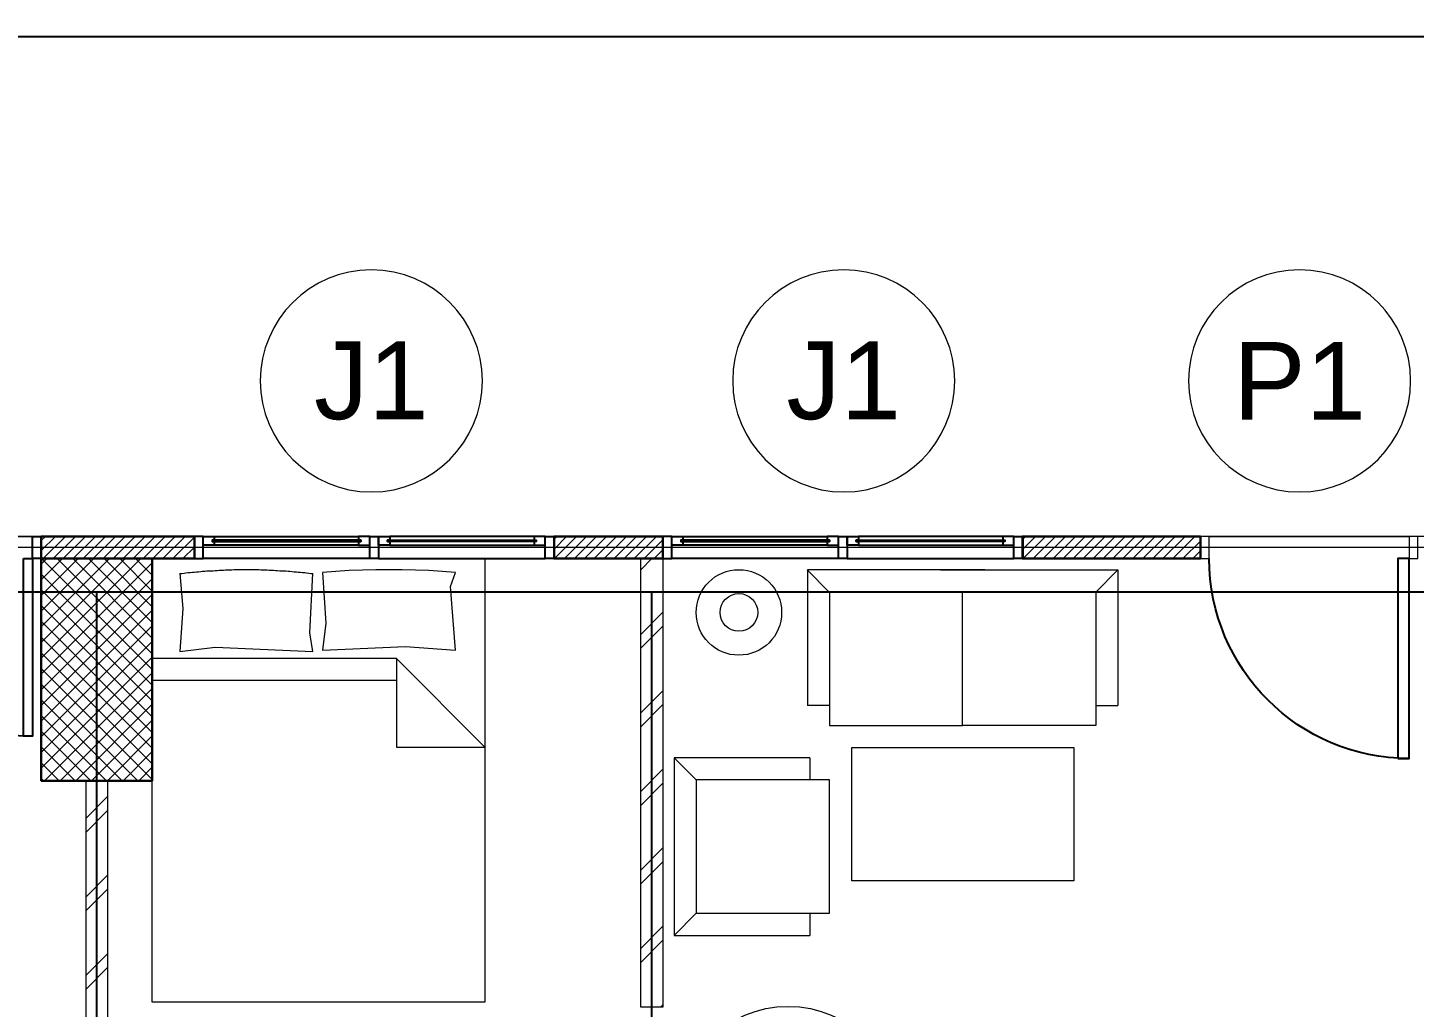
# Model space of a CAD drawing. Header units: millimetres. Extents: x -108 to 357, y -17 to 192.
# Drawn here: x -1.31 to 4.93, y 11.23 to 15.64 of the extents above; entities that cross this region are included whole.
import ezdxf
from ezdxf.enums import TextEntityAlignment as Align

# ---------------------------------------------------------------- set-up
doc = ezdxf.new("R2010")
doc.units = ezdxf.units.MM
for name, color, linetype, lineweight in [('ars', 11, 'Continuous', 0), ('KOL', 1, 'Continuous', 30), ('lan', 7, 'Continuous', 15), ('NOT', 7, 'Continuous', 20), ('tem', 5, 'Continuous', 20)]:
    doc.layers.add(name, color=color, linetype=linetype, lineweight=lineweight)
doc.layers.add('as', color=1, linetype='Continuous', plot=False)
doc.layers.add('Kusen', color=30, linetype='Continuous')
doc.layers.add('POLYLINE TPAK', color=4, linetype='Continuous', lineweight=20, plot=False)
doc.styles.add('S', font='simplex', dxfattribs={"width": 0.75})
doc.styles.get("Standard").update_dxf_attribs({"font": 'arial.ttf'})

# ---------------------------------------------------------------- blocks, each defined once
blk = doc.blocks.new('NAV')
blk.add_circle((0, -0.4), 0.4)
at = {"style": 'S', "width": 0.75, "flags": 4}
blk.add_attdef('AV', text='', height=0.3, dxfattribs=at).set_placement((0, -0.4), align=Align.MIDDLE)
blk = doc.blocks.new('k2')
at = {"layer": 'ars'}
h = blk.add_hatch(dxfattribs=at)
h.set_pattern_fill('_USER', color=256, scale=0.05, angle=45, double=1, pattern_type=0)
h.set_pattern_definition([(45, (0, -5), (-0.03535534, 0.03535534), []), (135, (0, -5), (-0.03535534, -0.03535534), [])])
h.paths.add_polyline_path([(-0.25, -0.5), (0.25, -0.5), (0.25, 0.5), (-0.25, 0.5)])
at = {"layer": 'KOL'}
blk.add_lwpolyline([(-0.25, -0.5), (0.25, -0.5), (0.25, 0.5), (-0.25, 0.5)], close=True, dxfattribs=at)
blk = doc.blocks.new('P.80')
at = {"layer": 'Kusen'}
for points in [[(-69.8094, -74.8368), (-69.7694, -74.8368), (-69.7694, -74.0368), (-69.8094, -74.0368)], [(-70.6094, -74.9368), (-70.5694, -74.9368), (-70.5694, -74.8368), (-70.6094, -74.8368)], [(-69.7694, -74.9368), (-69.7294, -74.9368), (-69.7294, -74.8368), (-69.7694, -74.8368)]]:
    blk.add_lwpolyline(points, close=True, dxfattribs=at)
blk.add_arc((-69.7694, -74.8368), 0.8, 90, 180, dxfattribs=at)
blk = doc.blocks.new('BED1')
at = {"color": 0, "linetype": 'Continuous'}
for points in [[(1.9976, 0), (1.9976, 1.4976), (0, 1.4976), (0, 0), (1.9976, 0)], [(1.5484, 1.0993), (1.1489, 1.0993), (1.1489, 1.4976), (1.5484, 1.0993)], [(1.9346, 1.3656), (1.9443, 1.2458), (1.9467, 1.1259), (1.9467, 1.0061), (1.9443, 0.8862), (1.9346, 0.7663), (1.707, 0.7809), (1.586, 0.7663), (1.6017, 1.1404), (1.586, 1.3656), (1.8717, 1.3426), (1.9346, 1.3656)], [(1.4492, 1.0993), (1.4492, 0)], [(1.5484, 1.0993), (1.5484, 0)], [(1.9298, 0.1235), (1.7724, 0.138), (1.5799, 0.1235), (1.5981, 0.2833), (1.5799, 0.7228), (1.6634, 0.7094), (1.9298, 0.7228)], [(1.9298, 0.1235), (1.931, 0.1332), (1.9322, 0.1429), (1.9334, 0.1513), (1.9346, 0.161), (1.9346, 0.1707), (1.9358, 0.1804), (1.937, 0.1889), (1.9383, 0.1985), (1.9383, 0.2082), (1.9395, 0.2179), (1.9407, 0.2264), (1.9407, 0.2361), (1.9419, 0.2458), (1.9419, 0.2542), (1.9431, 0.2639), (1.9431, 0.2736), (1.9443, 0.2833), (1.9443, 0.2918), (1.9455, 0.3015), (1.9455, 0.3111), (1.9455, 0.3208), (1.9467, 0.3293), (1.9467, 0.339), (1.9467, 0.3487), (1.9467, 0.3584), (1.9479, 0.3668), (1.9479, 0.3765), (1.9479, 0.3862), (1.9479, 0.3959), (1.9479, 0.4044), (1.9479, 0.414), (1.9479, 0.4237), (1.9479, 0.4334), (1.9479, 0.4419), (1.9479, 0.4516), (1.9479, 0.4613), (1.9479, 0.4709), (1.9479, 0.4794), (1.9467, 0.4891), (1.9467, 0.4988), (1.9467, 0.5085), (1.9467, 0.5169), (1.9455, 0.5266), (1.9455, 0.5363), (1.9455, 0.546), (1.9443, 0.5545), (1.9443, 0.5642), (1.9431, 0.5738), (1.9431, 0.5835), (1.9419, 0.592), (1.9419, 0.6017), (1.9407, 0.6114), (1.9407, 0.6199), (1.9395, 0.6295), (1.9383, 0.6392), (1.9383, 0.6489), (1.937, 0.6574), (1.9358, 0.6671), (1.9346, 0.6768), (1.9346, 0.6864), (1.9334, 0.6949), (1.9322, 0.7046), (1.931, 0.7143), (1.9298, 0.7228)]]:
    blk.add_lwpolyline(points, dxfattribs=at)
blk = doc.blocks.new('T. J1')
at = {"layer": 'Kusen'}
for p, q in [((-0.7188, 0.1), (-0.0688, 0.1)), ((0.7212, 0.1), (0.0712, 0.1)), ((-0.0188, 0), (-0.7688, 0)), ((-0.0688, 0.06), (-0.7188, 0.06)), ((0.0212, 0), (0.7712, 0)), ((0.0712, 0.06), (0.7212, 0.06))]:
    blk.add_line(p, q, dxfattribs=at)
for points in [[(-0.8088, 0), (-0.7688, 0), (-0.7688, 0.1), (-0.8088, 0.1)], [(-0.0188, 0), (0.0212, 0), (0.0212, 0.1), (-0.0188, 0.1)], [(0.8112, 0), (0.7712, 0), (0.7712, 0.1), (0.8112, 0.1)]]:
    blk.add_lwpolyline(points, close=True, dxfattribs=at)
for points in [[(-0.7188, 0.0775), (-0.7188, 0.06), (-0.7688, 0.06), (-0.7688, 0.1), (-0.7188, 0.1), (-0.7188, 0.0825), (-0.7288, 0.0825), (-0.7288, 0.0775), (-0.7188, 0.0775)], [(-0.0688, 0.0775), (-0.0688, 0.06), (-0.0188, 0.06), (-0.0188, 0.1), (-0.0688, 0.1), (-0.0688, 0.0825), (-0.0588, 0.0825), (-0.0588, 0.0775), (-0.0688, 0.0775)], [(0.0712, 0.0775), (0.0712, 0.06), (0.0212, 0.06), (0.0212, 0.1), (0.0712, 0.1), (0.0712, 0.0825), (0.0612, 0.0825), (0.0612, 0.0775), (0.0712, 0.0775)], [(0.7212, 0.0775), (0.7212, 0.06), (0.7712, 0.06), (0.7712, 0.1), (0.7212, 0.1), (0.7212, 0.0825), (0.7312, 0.0825), (0.7312, 0.0775), (0.7212, 0.0775)]]:
    blk.add_lwpolyline(points, dxfattribs=at)
at = {"layer": 'Kusen', "color": 141}
for points in [[(-0.7288, 0.0775), (-0.0588, 0.0775), (-0.0588, 0.0825), (-0.7288, 0.0825)], [(0.7312, 0.0775), (0.0612, 0.0775), (0.0612, 0.0825), (0.7312, 0.0825)]]:
    blk.add_lwpolyline(points, close=True, dxfattribs=at)
blk = doc.blocks.new('P-90')
at = {"layer": 'Kusen'}
blk.add_lwpolyline([(374.6908, -21.5979), (374.7408, -21.5979), (374.7408, -22.4979), (374.6908, -22.4979)], close=True, dxfattribs=at)
at = {"layer": 'Kusen', "lineweight": 9}
for points in [[(373.8008, -22.4979), (373.8408, -22.4979), (373.8408, -22.5979), (373.8008, -22.5979)], [(374.7408, -22.4979), (374.7808, -22.4979), (374.7808, -22.5979), (374.7408, -22.5979)]]:
    blk.add_lwpolyline(points, close=True, dxfattribs=at)
at = {"layer": 'Kusen'}
blk.add_arc((374.7408, -22.4979), 0.9, 90, 180, dxfattribs=at)
blk = doc.blocks.new('A-DAS')
at = {"layer": 'ars'}
h = blk.add_hatch(dxfattribs=at)
h.set_pattern_fill('ANSI31', color=256, scale=0.01, style=0)
h.set_pattern_definition([(45, (-46.77, 15.9), (-0.02245064, 0.02245064), [])])
h.paths.add_polyline_path([(-31.85, 15.9), (-31.1607, 15.9), (-31.1607, 16), (-31.85, 16)])
h = blk.add_hatch(dxfattribs=at)
h.set_pattern_fill('ANSI31', color=256, scale=0.01, style=0)
h.set_pattern_definition([(45, (-37.059324, 15.9), (-0.02245064, 0.02245064), [])])
h.paths.add_polyline_path([(-29.05, 15.9), (-29.5407, 15.9), (-29.5407, 16), (-29.05, 16)])
h = blk.add_hatch(dxfattribs=at)
h.set_pattern_fill('ANSI31', color=256, scale=0.01, style=0)
h.set_pattern_definition([(45, (-39.16865, 15.9), (-0.02245064, 0.02245064), [])])
h.paths.add_polyline_path([(-26.63, 15.9), (-27.4314, 15.9), (-27.4314, 16), (-26.63, 16)])
h = blk.add_hatch(dxfattribs=at)
h.set_pattern_fill('TEMBOK', color=256, scale=0.25)
h.set_pattern_definition([(45, (-37.8, 2.65), (-0.1767767, 0.1767767), []), (45, (-37.7375, 2.65), (-0.1767767, 0.1767767), [])])
h.paths.add_polyline_path([(-29.15, 13.88), (-29.05, 13.88), (-29.05, 15.9), (-29.15, 15.9)])
h = blk.add_hatch(dxfattribs=at)
h.set_pattern_fill('TEMBOK', color=256, scale=0.25)
h.set_pattern_definition([(45, (-31.6, 5.925), (-0.176777, 0.176777), []), (45, (-31.5375, 5.925), (-0.176777, 0.176777), [])])
h.paths.add_polyline_path([(-31.55, 14.9), (-31.65, 14.9), (-31.6501, 11.7375), (-31.5501, 11.7375)])
at = {"layer": 'as'}
for p, q in [((-37.8, 18.25), (-7.15, 18.25)), ((-37.8, 15.75), (36.6, 15.75)), ((-31.6, 0.55), (-31.6, 15.75)), ((-29.1, 10.35), (-29.1, 15.75))]:
    blk.add_line(p, q, dxfattribs=at)
at = {"layer": 'KOL'}
for points in [[(-31.85, 15.9), (-31.1607, 15.9), (-31.1607, 16), (-31.85, 16)], [(-29.05, 15.9), (-29.5407, 15.9), (-29.5407, 16), (-29.05, 16)], [(-26.63, 15.9), (-27.4314, 15.9), (-27.4314, 16), (-26.63, 16)]]:
    blk.add_lwpolyline(points, close=True, dxfattribs=at)
at = {"layer": 'lan'}
for p, q in [((-32.69, 16), (-31.89, 16)), ((-26.59, 16), (-25.69, 16)), ((-28.9007, 14.9033), (-29, 15.0025)), ((-28.9007, 14.304), (-29, 14.2035))]:
    blk.add_line(p, q, dxfattribs=at)
at = {"layer": 'lan', "linetype": 'Continuous'}
for points in [[(-28.3015, 15.7495), (-28.4007, 15.85)], [(-27.6005, 15.85), (-28.3995, 15.85), (-28.3995, 15.2386)], [(-27.8002, 15.85), (-27.0012, 15.85), (-27.0012, 15.2386)], [(-27.1005, 15.7495), (-27.0012, 15.85)], [(-28.3002, 15.149), (-27.701, 15.149), (-27.701, 15.7495), (-28.3002, 15.7495), (-28.3002, 15.149)], [(-27.1005, 15.149), (-27.701, 15.149), (-27.701, 15.7495), (-27.1005, 15.7495), (-27.1005, 15.149)], [(-28.3002, 15.2386), (-28.3995, 15.2386)], [(-27.1005, 15.2386), (-27.0012, 15.2386)], [(-28.3886, 15.0025), (-29, 15.0025), (-29, 14.2035), (-28.3886, 14.2035)], [(-28.3886, 15.0025), (-28.3886, 14.9033)], [(-28.3002, 14.304), (-28.3002, 14.9033), (-28.9007, 14.9033), (-28.9007, 14.304), (-28.3002, 14.304)], [(-28.3886, 14.304), (-28.3886, 14.2035)]]:
    blk.add_lwpolyline(points, dxfattribs=at)
at = {"layer": 'lan'}
blk.add_lwpolyline([(-27.2002, 14.449), (-28.2002, 14.449), (-28.2002, 15.049), (-27.2002, 15.049)], close=True, dxfattribs=at)
at = {"layer": 'lan', "linetype": 'Continuous'}
for radius in [0.1925, 0.0849]:
    blk.add_circle((-28.7082, 15.6575), radius, dxfattribs=at)
at = {"layer": 'POLYLINE TPAK', "color": 3}
blk.add_lwpolyline([(24.15, 58.85), (-25.35, 58.85), (-25.35, 60.75), (-31.65, 60.75), (-31.65, 58.85), (-38.1, 58.85), (-38.1, 45.35), (-7.15, 45.35), (-7.15, 43.3), (-7.15, 15.95), (-38.1, 15.95), (-38.1, 2.45), (-31.65, 2.45), (-31.65, 0.55), (-25.35, 0.55), (-25.35, 2.45), (24.15, 2.45)], dxfattribs=at)
blk.add_lwpolyline([(-38.15, 19.05), (-7.2, 19.05), (-7.2, 16), (-38.15, 16)], close=True, dxfattribs=at)
at = {"layer": 'tem'}
blk.add_lwpolyline([(-29.15, 13.88), (-29.15, 15.9), (-29.05, 15.9), (-29.05, 13.88)], close=True, dxfattribs=at)
at = {"layer": 'tem', "ltscale": 2}
blk.add_lwpolyline([(-31.55, 14.9), (-31.65, 14.9), (-31.65, 11.7375), (-31.55, 11.7375)], close=True, dxfattribs=at)
at = {"layer": 'ars', "xscale": -1, "rotation": 270}
blk.add_blockref('BED1', (-31.35, 13.9024), dxfattribs=at)
at = {"layer": 'KOL', "rotation": 180}
blk.add_blockref('k2', (-31.6, 15.4), dxfattribs=at)
at = {"layer": 'Kusen', "xscale": -1, "rotation": 180}
for name, p in [('P.80', (37.8794, -58.9368)), ('P-90', (-400.4308, -6.5979))]:
    blk.add_blockref(name, p, dxfattribs=at)
at = {"layer": 'Kusen', "xscale": -1}
for p in [(-30.3495, 15.9), (-28.2388, 15.9)]:
    blk.add_blockref('T. J1', p, dxfattribs=at)

msp = doc.modelspace()

# ---------------------------------------------------------------- block references
msp.add_blockref('A-DAS', (30.6, -2.65))
at = {"layer": 'NOT'}
ref = msp.add_blockref('NAV', (0.23638, 14.55), dxfattribs=dict(at, xscale=-1.25, yscale=1.25, zscale=1.25))
ref.add_attrib('AV', 'J1', dxfattribs={"layer": '0', "height": 0.35, "flags": 4}).set_placement((0.23638, 14.05), align=Align.MIDDLE)
ref = msp.add_blockref('NAV', (2.36379, 14.55), dxfattribs=dict(at, xscale=-1.25, yscale=1.25, zscale=1.25))
ref.add_attrib('AV', 'J1', dxfattribs={"layer": '0', "height": 0.35, "flags": 4}).set_placement((2.36379, 14.05), align=Align.MIDDLE)
ref = msp.add_blockref('NAV', (4.41698, 14.55), dxfattribs=dict(at, xscale=-1.25, yscale=1.25, zscale=1.25))
ref.add_attrib('AV', 'P1', dxfattribs={"layer": '0', "height": 0.35, "flags": 4}).set_placement((4.41698, 14.05), align=Align.MIDDLE)
ref = msp.add_blockref('NAV', (2.11339, 11.23391), dxfattribs=dict(at, xscale=1.25, yscale=1.25, zscale=1.25))
ref.add_attrib('AV', 'P2', dxfattribs={"layer": '0', "height": 0.35, "flags": 4}).set_placement((2.11339, 10.73391), align=Align.MIDDLE)

doc.saveas('drawing.dxf')
